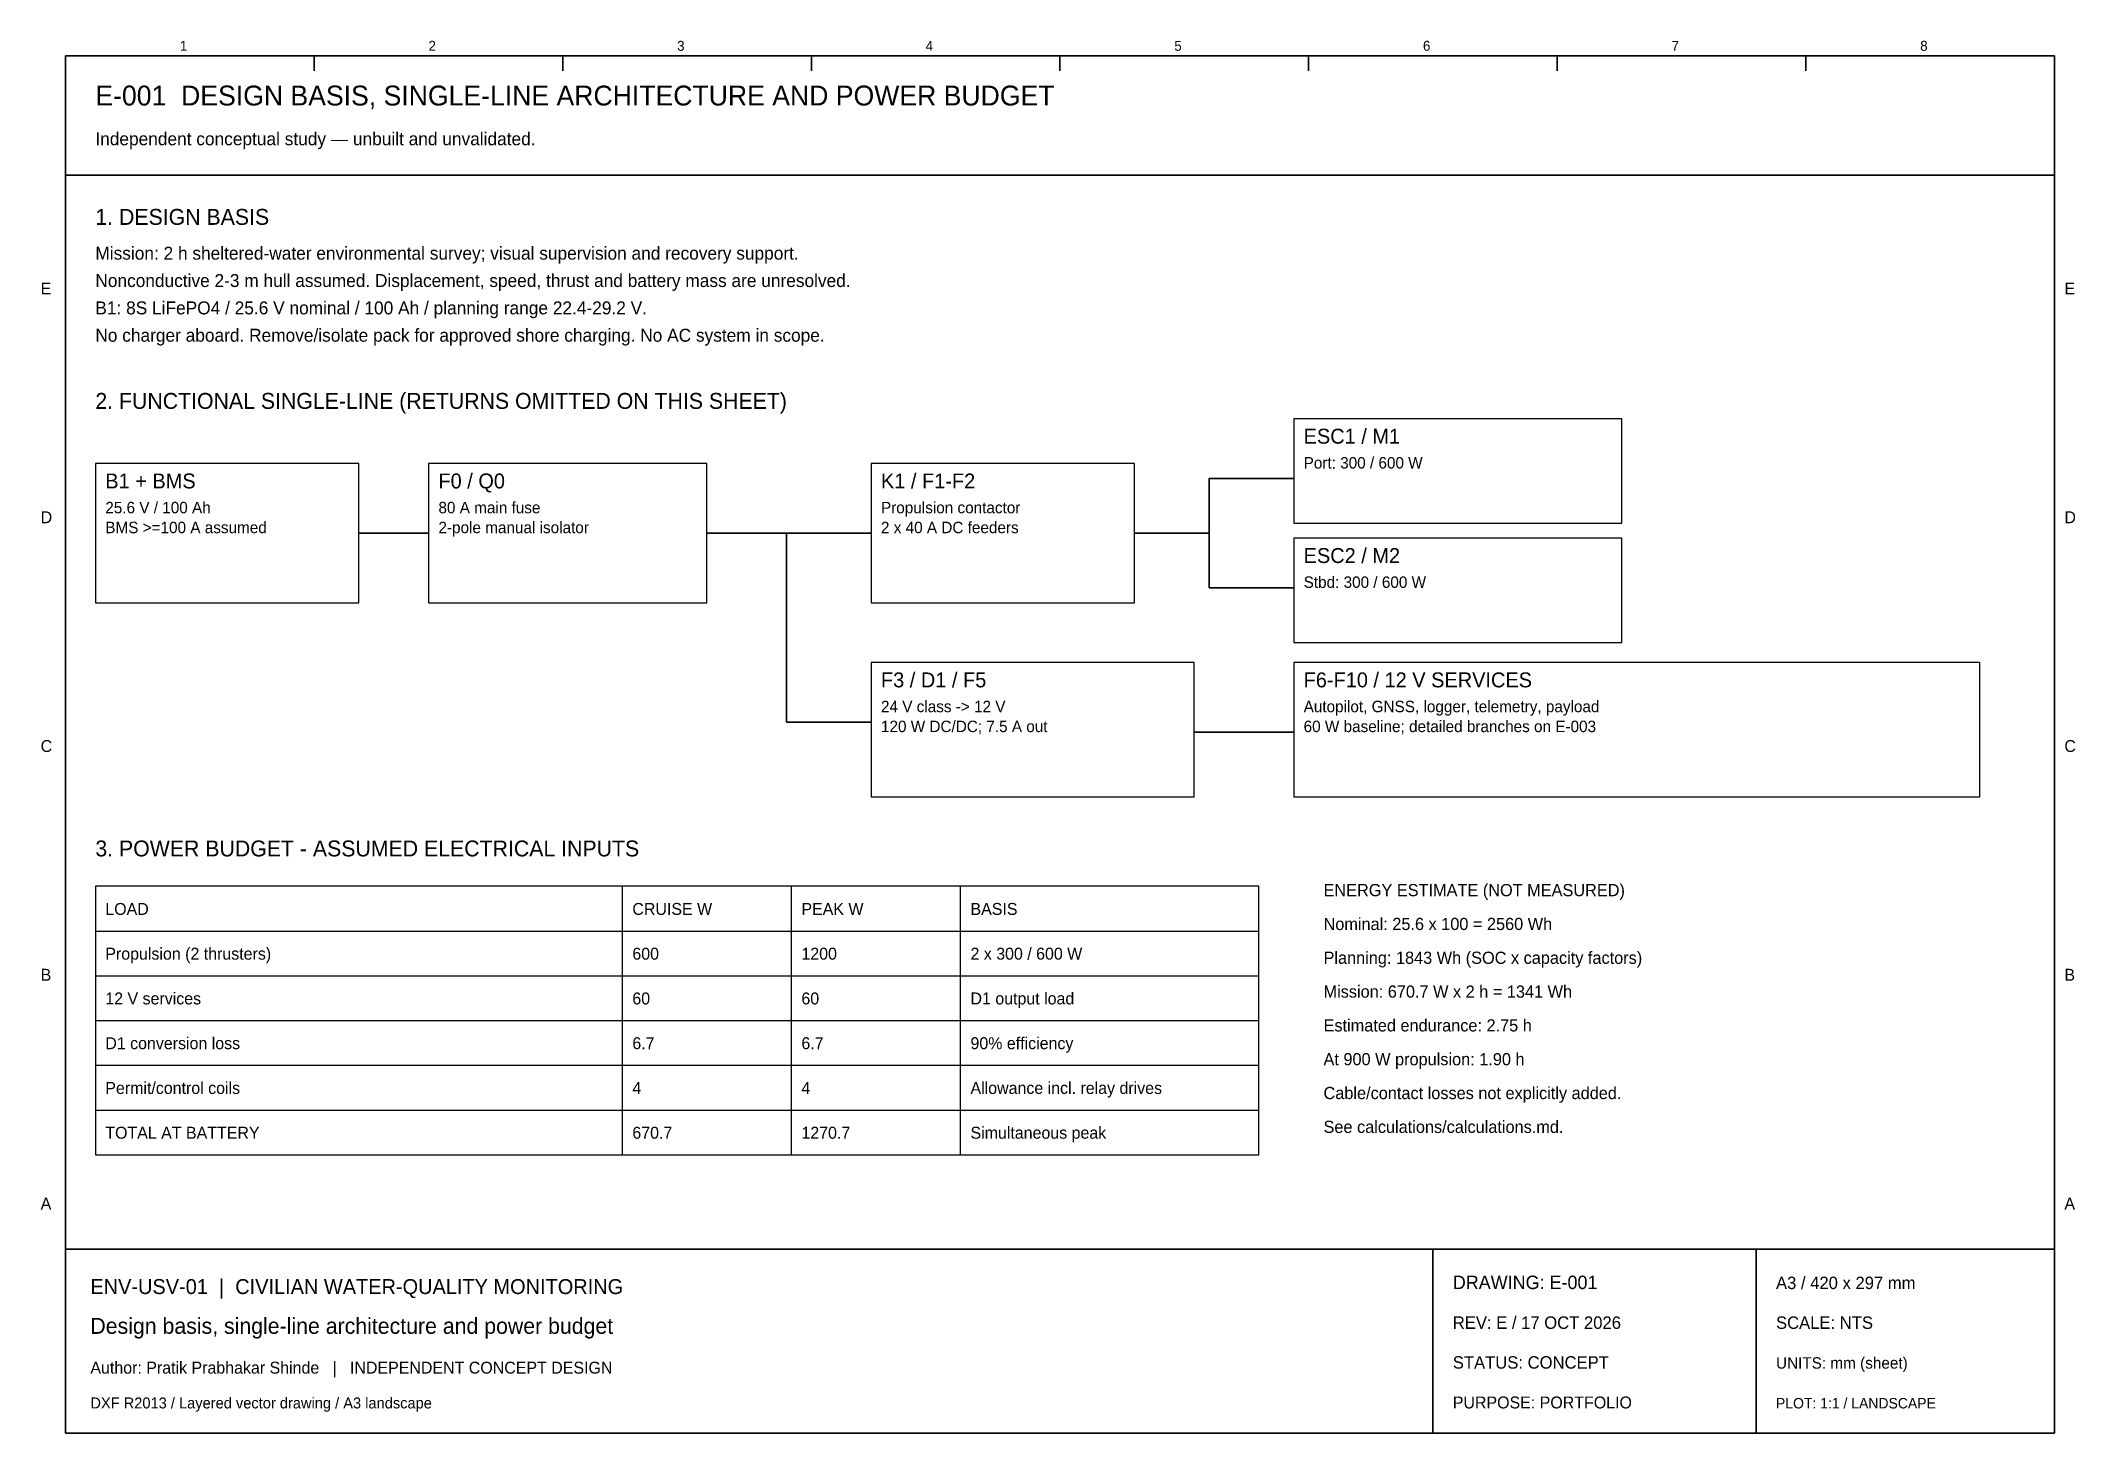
# Model space of a CAD drawing. Header units: millimetres. Extents: x 5 to 414, y 10 to 290.
import ezdxf

# ---------------------------------------------------------------- set-up
doc = ezdxf.new("R2010")
doc.units = ezdxf.units.MM
for name, color, linetype, lineweight in [('BORDER', 7, 'Continuous', 35), ('DEVICE', 7, 'Continuous', 25), ('POWER', 7, 'Continuous', 35), ('TEXT', 7, 'Continuous', 18)]:
    doc.layers.add(name, color=color, linetype=linetype, lineweight=lineweight)
doc.styles.add('CAD_TEXT', font='txt')

msp = doc.modelspace()

# ---------------------------------------------------------------- linework, layer by layer
at = {"layer": 'BORDER'}
for p, q in [((410, 287), (10, 287)), ((10, 287), (10, 10)), ((10, 284), (10, 287)), ((60, 284), (60, 287)), ((110, 284), (110, 287)), ((160, 284), (160, 287)), ((210, 284), (210, 287)), ((260, 284), (260, 287)), ((310, 284), (310, 287)), ((360, 284), (360, 287)), ((410, 10), (410, 287)), ((10, 263), (410, 263)), ((10, 47), (410, 47)), ((285, 10), (285, 47)), ((350, 10), (350, 47)), ((10, 10), (410, 10))]:
    msp.add_line(p, q, dxfattribs=at)
at = {"layer": 'DEVICE'}
for p, q in [((323, 214), (257, 214)), ((257, 214), (257, 193)), ((323, 193), (323, 214)), ((69, 205), (16, 205)), ((16, 205), (16, 177)), ((69, 177), (69, 205)), ((139, 205), (83, 205)), ((83, 205), (83, 177)), ((139, 177), (139, 205)), ((225, 205), (172, 205)), ((172, 205), (172, 177)), ((225, 177), (225, 205)), ((257, 193), (323, 193)), ((323, 190), (257, 190)), ((257, 190), (257, 169)), ((323, 169), (323, 190)), ((16, 177), (69, 177)), ((83, 177), (139, 177)), ((172, 177), (225, 177)), ((257, 169), (323, 169)), ((237, 165), (172, 165)), ((172, 165), (172, 138)), ((237, 138), (237, 165)), ((395, 165), (257, 165)), ((257, 165), (257, 138)), ((395, 138), (395, 165)), ((172, 138), (237, 138)), ((257, 138), (395, 138)), ((250, 120), (16, 120)), ((16, 120), (16, 66)), ((122, 66), (122, 120)), ((156, 66), (156, 120)), ((190, 66), (190, 120)), ((250, 66), (250, 120)), ((16, 111), (250, 111)), ((16, 102), (250, 102)), ((16, 93), (250, 93)), ((16, 84), (250, 84)), ((16, 75), (250, 75)), ((16, 66), (250, 66))]:
    msp.add_line(p, q, dxfattribs=at)
at = {"layer": 'POWER'}
for p, q in [((240, 180), (240, 202)), ((240, 202), (257, 202)), ((69, 191), (83, 191)), ((139, 191), (155, 191)), ((155, 153), (155, 191)), ((155, 191), (172, 191)), ((225, 191), (240, 191)), ((240, 180), (257, 180)), ((155, 153), (172, 153)), ((237, 151), (257, 151))]:
    msp.add_line(p, q, dxfattribs=at)

# ---------------------------------------------------------------- texts
at = {"layer": 'TEXT', "style": 'CAD_TEXT'}
for s, height, p in [('1', 2, (33, 288)), ('2', 2, (83, 288)), ('3', 2, (133, 288)), ('4', 2, (183, 288)), ('5', 2, (233, 288)), ('6', 2, (283, 288)), ('7', 2, (333, 288)), ('8', 2, (383, 288)), ('E-001  DESIGN BASIS, SINGLE-LINE ARCHITECTURE AND POWER BUDGET', 4, (16, 277)), ('Independent conceptual study — unbuilt and unvalidated.', 2.6, (16, 269)), ('1. DESIGN BASIS', 3.2, (16, 253)), ('Mission: 2 h sheltered-water environmental survey; visual supervision and recovery support.', 2.6, (16, 246)), ('Nonconductive 2-3 m hull assumed. Displacement, speed, thrust and battery mass are unresolved.', 2.6, (16, 240.5)), ('E', 2.4, (5, 239)), ('B1: 8S LiFePO4 / 25.6 V nominal / 100 Ah / planning range 22.4-29.2 V.', 2.6, (16, 235)), ('E', 2.4, (412, 239)), ('No charger aboard. Remove/isolate pack for approved shore charging. No AC system in scope.', 2.6, (16, 229.5)), ('2. FUNCTIONAL SINGLE-LINE (RETURNS OMITTED ON THIS SHEET)', 3.2, (16, 216)), ('ESC1 / M1', 3, (259, 209)), ('Port: 300 / 600 W', 2.3, (259, 204)), ('B1 + BMS', 3, (18, 200)), ('F0 / Q0', 3, (85, 200)), ('K1 / F1-F2', 3, (174, 200)), ('25.6 V / 100 Ah', 2.3, (18, 195)), ('80 A main fuse', 2.3, (85, 195)), ('Propulsion contactor', 2.3, (174, 195)), ('D', 2.4, (5, 193)), ('BMS >=100 A assumed', 2.3, (18, 191)), ('2-pole manual isolator', 2.3, (85, 191)), ('2 x 40 A DC feeders', 2.3, (174, 191)), ('D', 2.4, (412, 193)), ('ESC2 / M2', 3, (259, 185)), ('Stbd: 300 / 600 W', 2.3, (259, 180)), ('F3 / D1 / F5', 3, (174, 160)), ('F6-F10 / 12 V SERVICES', 3, (259, 160)), ('24 V class -> 12 V', 2.3, (174, 155)), ('Autopilot, GNSS, logger, telemetry, payload', 2.3, (259, 155)), ('120 W DC/DC; 7.5 A out', 2.3, (174, 151)), ('60 W baseline; detailed branches on E-003', 2.3, (259, 151)), ('C', 2.4, (5, 147)), ('C', 2.4, (412, 147)), ('3. POWER BUDGET - ASSUMED ELECTRICAL INPUTS', 3.2, (16, 126)), ('ENERGY ESTIMATE (NOT MEASURED)', 2.45, (263, 118)), ('LOAD', 2.4, (18, 114.24)), ('CRUISE W', 2.4, (124, 114.24)), ('PEAK W', 2.4, (158, 114.24)), ('BASIS', 2.4, (192, 114.24)), ('Nominal: 25.6 x 100 = 2560 Wh', 2.45, (263, 111.2)), ('Propulsion (2 thrusters)', 2.4, (18, 105.24)), ('600', 2.4, (124, 105.24)), ('1200', 2.4, (158, 105.24)), ('2 x 300 / 600 W', 2.4, (192, 105.24)), ('Planning: 1843 Wh (SOC x capacity factors)', 2.45, (263, 104.4)), ('B', 2.4, (5, 101)), ('B', 2.4, (412, 101)), ('12 V services', 2.4, (18, 96.24)), ('60', 2.4, (124, 96.24)), ('60', 2.4, (158, 96.24)), ('D1 output load', 2.4, (192, 96.24)), ('Mission: 670.7 W x 2 h = 1341 Wh', 2.45, (263, 97.6)), ('Estimated endurance: 2.75 h', 2.45, (263, 90.8)), ('D1 conversion loss', 2.4, (18, 87.24)), ('6.7', 2.4, (124, 87.24)), ('6.7', 2.4, (158, 87.24)), ('90% efficiency', 2.4, (192, 87.24)), ('At 900 W propulsion: 1.90 h', 2.45, (263, 84)), ('Permit/control coils', 2.4, (18, 78.24)), ('4', 2.4, (124, 78.24)), ('4', 2.4, (158, 78.24)), ('Allowance incl. relay drives', 2.4, (192, 78.24)), ('Cable/contact losses not explicitly added.', 2.45, (263, 77.2)), ('TOTAL AT BATTERY', 2.4, (18, 69.24)), ('670.7', 2.4, (124, 69.24)), ('1270.7', 2.4, (158, 69.24)), ('Simultaneous peak', 2.4, (192, 69.24)), ('See calculations/calculations.md.', 2.45, (263, 70.4)), ('A', 2.4, (5, 55)), ('A', 2.4, (412, 55)), ('ENV-USV-01  |  CIVILIAN WATER-QUALITY MONITORING', 3, (15, 38)), ('DRAWING: E-001', 2.7, (289, 39)), ('A3 / 420 x 297 mm', 2.5, (354, 39)), ('Design basis, single-line architecture and power budget', 3.2, (15, 30)), ('REV: E / 17 OCT 2026', 2.5, (289, 31)), ('SCALE: NTS', 2.5, (354, 31)), ('STATUS: CONCEPT', 2.5, (289, 23)), ('UNITS: mm (sheet)', 2.3, (354, 23)), ('Author: Pratik Prabhakar Shinde   |   INDEPENDENT CONCEPT DESIGN', 2.4, (15, 22)), ('DXF R2013 / Layered vector drawing / A3 landscape', 2.2, (15, 15)), ('PURPOSE: PORTFOLIO', 2.4, (289, 15)), ('PLOT: 1:1 / LANDSCAPE', 2.1, (354, 15))]:
    msp.add_text(s, height=height, dxfattribs=at).set_placement(p)

doc.saveas('drawing.dxf')
